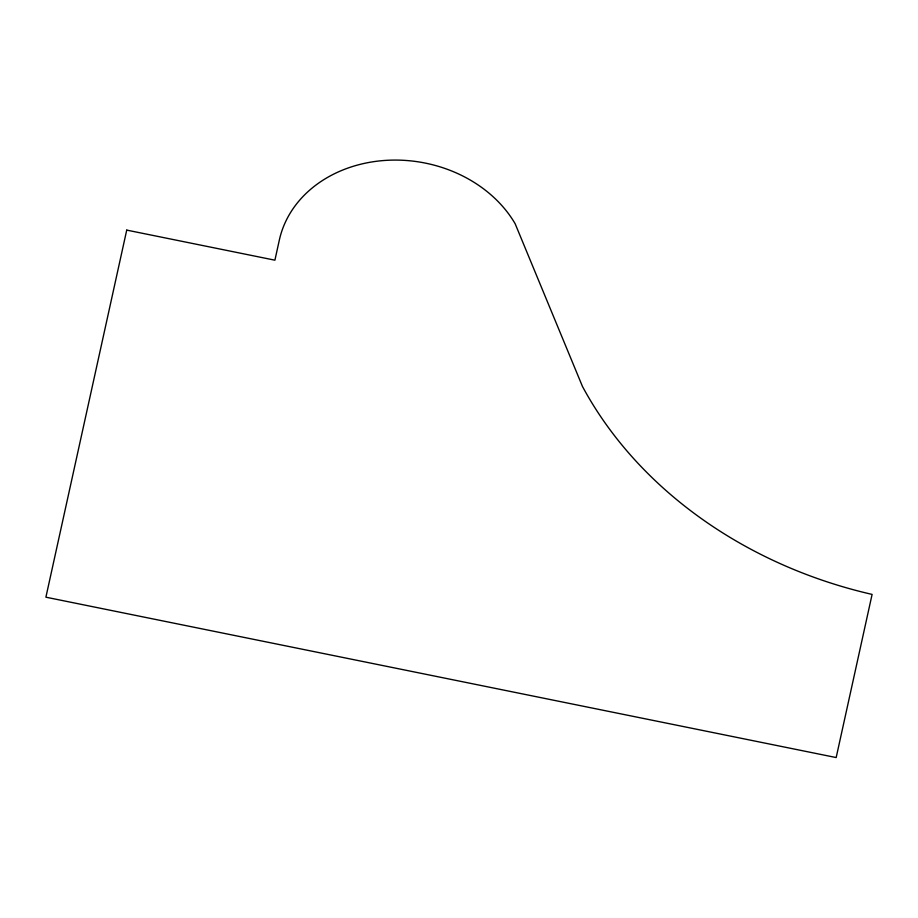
<?xml version="1.0" encoding="UTF-8"?>
<svg xmlns="http://www.w3.org/2000/svg" width="918" height="918" viewBox="0 0 918 918"><rect width="100%" height="100%" fill="white"/><g stroke="black" fill="none" stroke-linecap="round" stroke-linejoin="round"><path stroke-width="1.38" d="M126.73 230.108L45.9 597.193L836.172 757.557L872.1 594.405A416.106 344.56 9.4 0 1 582.482 386.501L515.136 223.705A126.168 104.48 9.4 0 0 384.906 160.443A126.168 104.48 9.4 0 0 279.301 240.229L274.907 260.184L126.73 230.108"/></g></svg>
